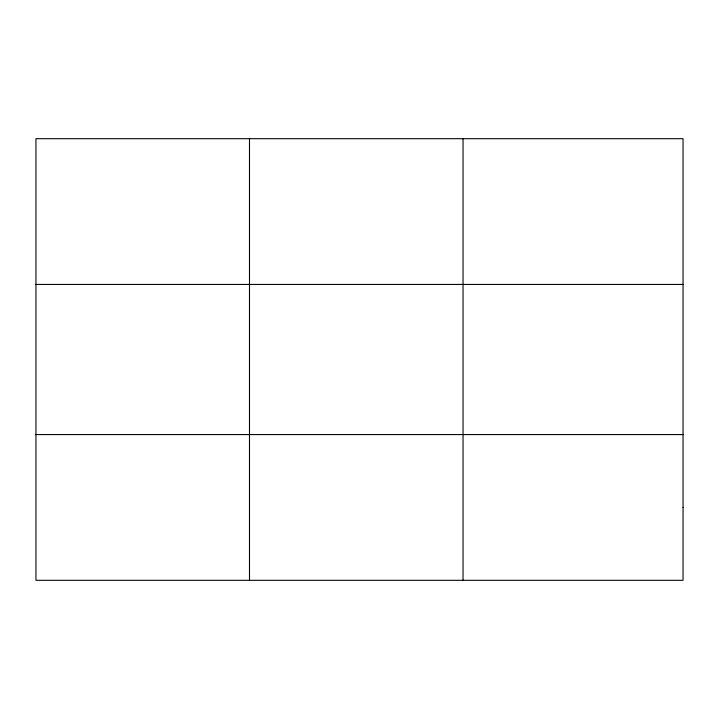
<?xml version="1.0" encoding="UTF-8"?>
<svg xmlns="http://www.w3.org/2000/svg" width="719" height="719" viewBox="0 0 719 719"><rect width="100%" height="100%" fill="white"/><g stroke="black" fill="none" stroke-linecap="round" stroke-linejoin="round"><path stroke-width="1.08" d="M249.493 580.314L249.493 138.686M463.036 580.314L463.036 138.686M35.95 284.427L683.05 284.427M35.95 434.573L683.05 434.573M683.05 507.443L683.05 580.314L35.95 580.314L35.95 138.686L683.05 138.686L683.05 507.443"/></g></svg>
